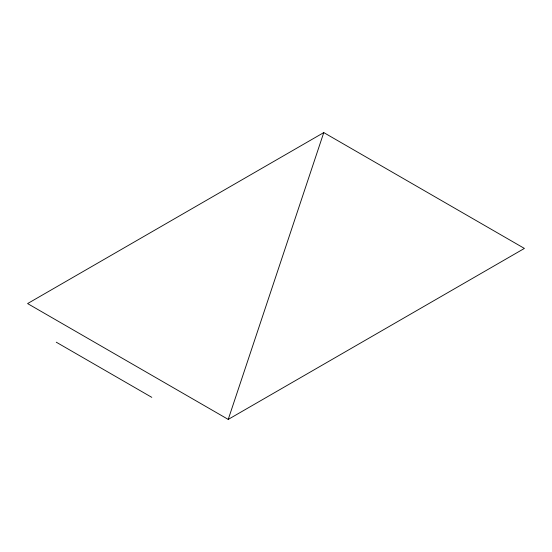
<?xml version="1.0" encoding="UTF-8"?>
<svg xmlns="http://www.w3.org/2000/svg" width="552" height="552" viewBox="0 0 552 552"><rect width="100%" height="100%" fill="white"/><g stroke="black" fill="none" stroke-linecap="round" stroke-linejoin="round"><path stroke-width="0.83" d="M228.231 419.41L323.769 132.59L524.4 248.421L228.231 419.41L27.6 303.579L323.769 132.59M56.263 342.192L151.8 397.35"/></g></svg>
